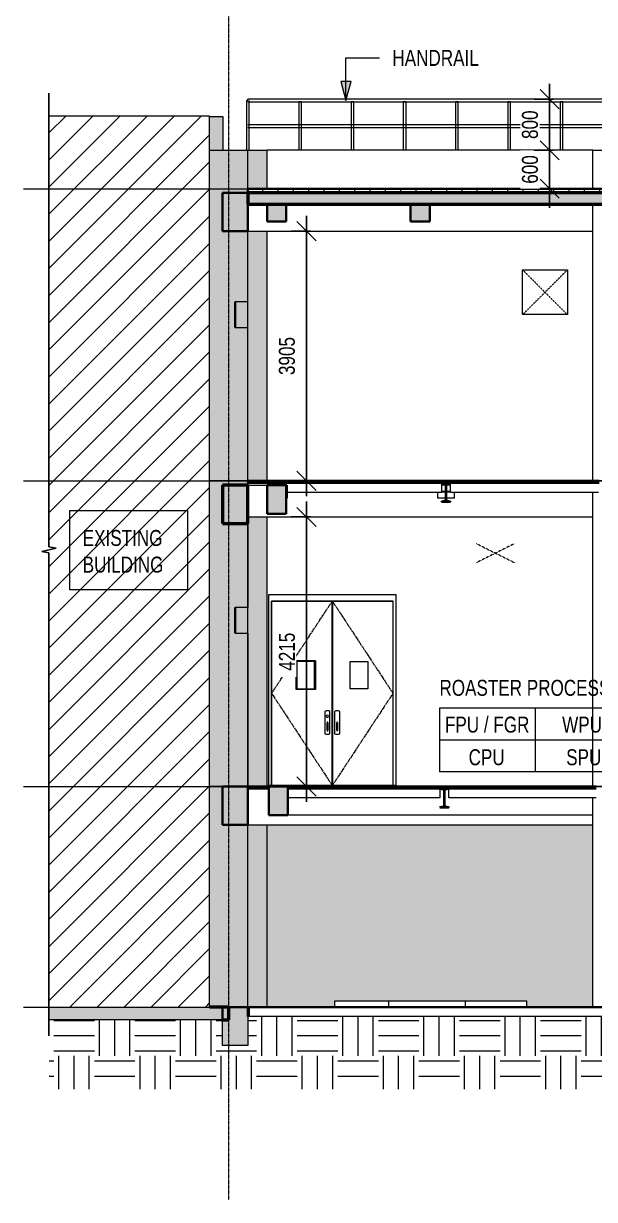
# Model space of a CAD drawing. Header units: millimetres. Extents: x -29259 to 87313, y -139821 to 46728.
# Drawn here: x -6606 to 2332, y -86911 to -68518 of the extents above; entities that cross this region are included whole.
import ezdxf

# ---------------------------------------------------------------- set-up
doc = ezdxf.new("R2010")
doc.units = ezdxf.units.MM
for name, pattern in [('Centre', [31.75, 6.35, -4.7625, 15.875, -4.7625]), ('Dash', [6.35, 3.175, -3.175]), ('Grid Line', [22.225, 12.7, -3.175, 3.175, -3.175]), ('Hidden', [7.14375, 4.7625, -2.38125]), ('IMPORT-CENTER', [0]), ('IMPORT-DASHDOT', [0])]:
    doc.linetypes.add(name, pattern=pattern)
for name, color, linetype, lineweight in [('0-new structure center liness', 1, 'IMPORT-DASHDOT', 9), ('A-ANNO-DIMS', 211, 'Continuous', 9), ('A-AREA-IDEN', 2, 'Continuous', 9), ('A-DETL-GENF', 92, 'Continuous', 9), ('A-DETL-MEDM', 33, 'Continuous', 25), ('A-DETL-THIN', 151, 'Continuous', 9), ('A-DOOR', 31, 'Continuous', 9), ('A-DOOR-FRAM', 31, 'Continuous', 18), ('A-FLOR', 192, 'Continuous', 9), ('A-FLOR-HRAL', 11, 'Continuous', 9), ('A-FLOR-LEVL', 51, 'Continuous', 9), ('A-FLOR-PATT', 8, 'Continuous', 18), ('A-GLAZ', 151, 'Continuous', 9), ('A-GLAZ-HDLN', 1, 'Dash', 18), ('A-WALL', 113, 'Continuous', 18), ('Centre Line', 55, 'IMPORT-CENTER', 9), ('FF - R6 - Mech - Copy_dwg', 8, 'Continuous', 9), ('FF-BREAK THROUGH_dwg', 8, 'Continuous', 9), ('G-ANNO-TEXT', 231, 'Continuous', 9), ('S-BEAM', 12, 'Continuous', 9), ('S-COLS', 52, 'Continuous', 18), ('S-FSTN', 2, 'Continuous', 9), ('S-GRID', 8, 'Continuous', 9), ('SF - R6 - Mech - Copy_dwg', 8, 'Continuous', 9), ('SF-BREAK THROUGH_dwg', 8, 'Continuous', 9)]:
    doc.layers.add(name, color=color, linetype=linetype, lineweight=lineweight)
doc.styles.add('Century Gothic_1', font='GOTHIC.TTF', dxfattribs={"width": 0.8, "height": 250})
doc.styles.add('Century Gothic_2', font='GOTHIC.TTF', dxfattribs={"width": 0.8, "height": 300})
doc.dimstyles.new('Diagonal_-_2_5mm_Century_Gothic', dxfattribs={"dimscale": 304.8, "dimtxt": 261.042067, "dimasz": 0.984252, "dimexe": 0.787402, "dimexo": 0.492126, "dimgap": 0.574147, "dimtad": 1, "dimdec": 0, "dimzin": 0, "dimdsep": 46, "dimtxsty": 'Century Gothic_1', "dimblk1": 'OBLIQUE', "dimblk2": 'OBLIQUE', "dimsah": 1, "dimcen": 0.09, "dimdle": 0.787402, "dimazin": 0, "dimtfac": 1, "dimtdec": 4, "dimtix": 1, "dimtmove": 0, "dimatfit": 3, "dimfxl": 1, "dimtvp": 1, "dimtfill": 1, "dimtolj": 1, "dimtzin": 0, "dimarcsym": 2})
pattern_1 = [(45, (8690.73, 6935), (-251.447, 251.447), []), (45, (8690.73, 7316), (-251.447, 251.447), [])]
pattern_2 = [(90, (8690.73, 6935), (-79.38, 5e-15), []), (180, (8690.73, 6935), (-4e-14, -317.5), [])]

# ---------------------------------------------------------------- blocks, each defined once
blk = doc.blocks.new('B - ISMB150-735796-SECTION AA')
at = {"layer": 'S-BEAM', "color": 250}
for p, q in [((900, 8198), (900, 8200)), ((900, 8194), (900, 8198)), ((900, 8191), (900, 8194)), ((900, 8182), (900, 8191)), ((900, 8165), (900, 8182)), ((3330, 8197), (3330, 8194)), ((3330, 8194), (3330, 8191)), ((3330, 8191), (3330, 8182)), ((3330, 8182), (3330, 8068)), ((3330, 8050), (910, 8050)), ((3330, 8068), (3330, 8059)), ((3330, 8059), (3330, 8056)), ((3330, 8056), (3330, 8052)), ((3330, 8052), (3330, 8050))]:
    blk.add_line(p, q, dxfattribs=at)
blk = doc.blocks.new('B - ISMB150-735797-SECTION AA')
at = {"layer": 'S-BEAM', "color": 250}
for p, q in [((3470, 8194), (3470, 8197)), ((3470, 8191), (3470, 8194)), ((3470, 8182), (3470, 8191)), ((3470, 8068), (3470, 8182)), ((3470, 8059), (3470, 8068)), ((3470, 8056), (3470, 8059)), ((3470, 8052), (3470, 8056)), ((3470, 8050), (3470, 8052)), ((5790, 8050), (3470, 8050))]:
    blk.add_line(p, q, dxfattribs=at)
blk = doc.blocks.new('B - ISMB150-1070876-SECTION AA')
at = {"layer": 'S-BEAM', "color": 250}
for p, q in [((3305, 3417), (3305, 3414)), ((3305, 3414), (3305, 3411)), ((3305, 3411), (3305, 3402)), ((3305, 3402), (3305, 3288)), ((3305, 3270), (925, 3270)), ((3305, 3288), (3305, 3279)), ((3305, 3279), (3305, 3276)), ((3305, 3276), (3305, 3272)), ((3305, 3272), (3305, 3270))]:
    blk.add_line(p, q, dxfattribs=at)
blk = doc.blocks.new('B - ISMB150-1070877-SECTION AA')
at = {"layer": 'S-BEAM', "color": 250}
for p, q in [((3445, 3414), (3445, 3417)), ((3445, 3411), (3445, 3414)), ((3445, 3402), (3445, 3411)), ((3445, 3288), (3445, 3402)), ((3445, 3279), (3445, 3288)), ((3445, 3276), (3445, 3279)), ((3445, 3272), (3445, 3276)), ((3445, 3270), (3445, 3272)), ((5750, 3270), (3445, 3270))]:
    blk.add_line(p, q, dxfattribs=at)
blk = doc.blocks.new('Family - 1063431-SECTION AA')
at = {"layer": 'S-FSTN'}
h = blk.add_hatch(dxfattribs=at)
h.set_pattern_fill('FP_1', color=256, style=0, pattern_type=2)
h.set_pattern_definition(pattern_1)
h.paths.add_polyline_path([(915, 3000), (925, 3000), (925, 3450), (915, 3450), (915, 3131)])
at = {"layer": 'S-FSTN', "color": 250}
for p, q in [((925, 3450), (915, 3450)), ((915, 3450), (915, 3000)), ((925, 3000), (925, 3450)), ((915, 3000), (925, 3000))]:
    blk.add_line(p, q, dxfattribs=at)
blk = doc.blocks.new('Family - 1063511-SECTION AA')
at = {"layer": 'S-FSTN', "color": 250}
blk.add_line((5700, 3000), (925, 3000), dxfattribs=at)
blk = doc.blocks.new('Family - 1064698-SECTION AA')
at = {"layer": 'S-FSTN'}
h = blk.add_hatch(dxfattribs=at)
h.set_pattern_fill('FP_1', color=256, style=0, pattern_type=2)
h.set_pattern_definition(pattern_1)
h.paths.add_polyline_path([(635, 3000), (635, 3450), (625, 3450), (625, 3000)])
at = {"layer": 'S-FSTN', "color": 250}
for p, q in [((635, 3450), (625, 3450)), ((625, 3450), (625, 3000)), ((635, 3000), (635, 3450)), ((625, 3000), (635, 3000))]:
    blk.add_line(p, q, dxfattribs=at)
blk = doc.blocks.new('M_Flat Bars - IP03-1316490-SECTION AA')
at = {"layer": 'S-BEAM', "color": 250}
blk.add_line((899, 8200), (899, 8165), dxfattribs=at)
blk = doc.blocks.new('M_Flat Bars - IP05-1249901-SECTION AA')
at = {"layer": 'S-BEAM'}
h = blk.add_hatch(dxfattribs=at)
h.set_pattern_fill('FP_1', color=256, style=0, pattern_type=2)
h.set_pattern_definition(pattern_1)
h.paths.add_polyline_path([(910, 7962), (910, 8165), (900, 8165), (900, 7962)])
at = {"layer": 'S-BEAM', "color": 90, "lineweight": 35}
for p, q in [((910, 8165), (900, 8165)), ((900, 8165), (900, 7962)), ((910, 7962), (910, 8165)), ((900, 7962), (910, 7962))]:
    blk.add_line(p, q, dxfattribs=at)
blk = doc.blocks.new('M_Flat Bars - IP07-1316617-SECTION AA')
at = {"layer": 'S-BEAM', "color": 250}
for p, q in [((3396, 8165), (3330, 8165)), ((3470, 8165), (3404, 8165)), ((3273, 7962), (3273, 8050)), ((3396, 7962), (3273, 7962)), ((3527, 7962), (3404, 7962)), ((3527, 8050), (3527, 7962))]:
    blk.add_line(p, q, dxfattribs=at)
at = {"layer": 'S-BEAM', "color": 250, "linetype": 'Hidden'}
for p, q in [((3330, 8067), (3396, 8067)), ((3330, 8060), (3396, 8060)), ((3404, 8067), (3470, 8067)), ((3404, 8060), (3470, 8060))]:
    blk.add_line(p, q, dxfattribs=at)
blk = doc.blocks.new('Family - 1254644-SECTION AA')
at = {"layer": 'S-FSTN', "color": 250}
for q in [(899, 8175), (600, 8165)]:
    blk.add_line((600, 8175), q, dxfattribs=at)
blk = doc.blocks.new('M_Flat Bars - IP08-1318361-SECTION AA')
at = {"layer": 'S-BEAM', "color": 250}
blk.add_line((4700, 8230), (4695, 8230), dxfattribs=at)
blk = doc.blocks.new('Roaster Building_ST_RVT2022_detached_rvt-1-SECTION AA')
at = {"layer": 'A-FLOR-PATT', "lineweight": 9}
h = blk.add_hatch(color=254, dxfattribs=at)
h.paths.add_polyline_path([(300, 12560), (10098, 12560), (10098, 12735), (300, 12735), (300, 12698)])
h.paths.add_polyline_path([(14300, 12560), (14300, 12735), (13103, 12735), (13103, 12560), (14258, 12560)])
h.paths.add_polyline_path([(12295, 12560), (12295, 12735), (10719, 12735), (10719, 12560), (12292, 12560)])
h = blk.add_hatch(dxfattribs=at)
h.set_pattern_fill('FP_3', color=254, style=0, pattern_type=2)
h.set_pattern_definition(pattern_2)
h.paths.add_polyline_path([(5777, 8200), (5800, 8200), (5800, 8230), (300, 8230), (300, 8200), (5684, 8200)])
h = blk.add_hatch(dxfattribs=at)
h.set_pattern_fill('FP_3', color=254, style=0, pattern_type=2)
h.set_pattern_definition(pattern_2)
h.paths.add_polyline_path([(625, 3420), (625, 3450), (300, 3450), (300, 3420)])
h.paths.add_polyline_path([(5750, 3420), (5750, 3450), (925, 3450), (925, 3420), (5684, 3420)])
blk.add_hatch(color=254, dxfattribs=at).paths.add_polyline_path([(-1, -200), (0, -200), (-1, 0), (-2816, 0), (-2816, -200), (-100, -200)])
at = {"layer": 'S-BEAM', "lineweight": 5}
for color, points in [(256, [(-1, 12135), (300, 12135), (300, 12735), (-100, 12735), (-100, 12135)]), (256, [(600, 12285), (900, 12285), (900, 12560), (600, 12560)]), (256, [(3145, 12285), (3145, 12560), (2845, 12560), (2845, 12285), (2982, 12285)]), (9, [(-100, 7565), (300, 7565), (300, 8165), (-100, 8165)]), (256, [(900, 7715), (900, 8165), (600, 8165), (600, 7715), (745, 7715)]), (256, [(300, 2850), (300, 3450), (-100, 3450), (-100, 2850), (-1, 2850)]), (256, [(925, 3000), (925, 3450), (625, 3450), (625, 3000), (745, 3000)]), (256, [(300, -600), (300, 0), (-100, 0), (-100, -600), (-1, -600)])]:
    blk.add_hatch(color=color, dxfattribs=at).paths.add_polyline_path(points)
at = {"layer": 'S-BEAM'}
h = blk.add_hatch(dxfattribs=at)
h.set_pattern_fill('FP_1', color=256, style=0, pattern_type=2)
h.set_pattern_definition(pattern_1)
h.paths.add_polyline_path([(3470, 7900), (3470, 7902), (3468, 7907), (3464, 7909), (3416, 7916), (3407, 7921), (3404, 7930), (3404, 8170), (3407, 8179), (3416, 8184), (3464, 8191), (3468, 8193), (3470, 8200), (3330, 8200), (3330, 8198), (3332, 8193), (3337, 8191), (3384, 8184), (3393, 8179), (3396, 8170), (3396, 7930), (3393, 7921), (3384, 7916), (3336, 7909), (3332, 7907), (3330, 7900), (3447, 7900)])
h = blk.add_hatch(dxfattribs=at)
h.set_pattern_fill('FP_1', color=256, style=0, pattern_type=2)
h.set_pattern_definition(pattern_1)
h.paths.add_polyline_path([(3305, 3120), (3445, 3120), (3445, 3122), (3443, 3127), (3439, 3129), (3391, 3136), (3382, 3141), (3379, 3150), (3379, 3390), (3382, 3399), (3391, 3404), (3439, 3411), (3443, 3413), (3445, 3420), (3305, 3420), (3305, 3418), (3307, 3413), (3311, 3411), (3359, 3404), (3368, 3399), (3371, 3390), (3371, 3150), (3368, 3141), (3359, 3136), (3311, 3129), (3307, 3127), (3305, 3122)])
at = {"layer": 'S-COLS', "lineweight": 5}
blk.add_hatch(color=50, dxfattribs=at).paths.add_polyline_path([(-300, 0), (300, 0), (300, 2850), (-100, 2850), (-100, 3450), (300, 3450), (300, 5850), (100, 5850), (101, 6250), (300, 6250), (300, 7565), (-100, 7565), (-100, 8165), (300, 8165), (300, 10630), (100, 10630), (101, 11030), (300, 11030), (300, 12135), (-100, 12135), (-100, 12735), (300, 12735), (300, 13400), (-300, 13400), (-300, 4603)])
h = blk.add_hatch(color=50, dxfattribs=at)
h.paths.add_polyline_path([(312, -150), (312, 0), (600, 0), (600, 2850), (300, 2850), (300, -150)])
h.paths.add_polyline_path([(600, 3450), (600, 7665), (300, 7665), (301, 3450)])
h.paths.add_polyline_path([(300, 8165), (301, 8165), (301, 8200), (300, 8200)])
h.paths.add_polyline_path([(300, 8230), (600, 8230), (600, 12135), (300, 12135), (300, 8945)])
h.paths.add_polyline_path([(300, 12800), (600, 12800), (600, 13400), (300, 13400), (300, 12901)])
at = {"layer": 'A-FLOR', "color": 90, "lineweight": 35}
for p, q in [((10098, 12735), (300, 12735)), ((300, 12560), (600, 12560)), ((900, 12560), (2845, 12560)), ((3145, 12560), (5800, 12560)), ((5800, 8230), (300, 8230)), ((300, 8230), (300, 8200)), ((300, 8200), (5800, 8200)), ((625, 3450), (300, 3450)), ((300, 3450), (300, 3420)), ((300, 3420), (625, 3420)), ((625, 3420), (625, 3450)), ((5750, 3450), (925, 3450)), ((925, 3450), (925, 3420)), ((925, 3420), (5750, 3420)), ((14100, 0), (312, 0)), ((312, 0), (312, -150))]:
    blk.add_line(p, q, dxfattribs=at)
at = {"layer": 'A-FLOR', "color": 250}
for p, q in [((300, 12735), (300, 12560)), ((600, 12560), (900, 12560)), ((2845, 12560), (3145, 12560)), ((1659, 0), (1659, 100)), ((1659, 100), (2499, 100)), ((2499, 100), (2499, 0)), ((2499, 100), (3699, 100)), ((3699, 100), (3699, 0)), ((3699, 100), (4663, 100)), ((4663, 100), (4663, 0))]:
    blk.add_line(p, q, dxfattribs=at)
at = {"layer": 'A-FLOR', "color": 255, "lineweight": 50}
for p, q in [((0, 0), (-300, 0)), ((0, -200), (0, 0)), ((-2816, -200), (-2813, -200)), ((-100, -200), (0, -200))]:
    blk.add_line(p, q, dxfattribs=at)
at = {"layer": 'S-BEAM', "color": 90, "lineweight": 35}
for p, q in [((300, 12735), (-100, 12735)), ((-100, 12735), (-100, 12135)), ((300, 12135), (300, 12560)), ((600, 12560), (600, 12285)), ((900, 12285), (900, 12560)), ((2845, 12560), (2845, 12285)), ((3145, 12285), (3145, 12560)), ((600, 12285), (900, 12285)), ((2845, 12285), (3145, 12285)), ((-100, 12135), (300, 12135)), ((100, 11030), (100, 10630)), ((900, 8165), (600, 8165)), ((600, 8165), (600, 7715)), ((900, 7715), (900, 8165)), ((3330, 8200), (3330, 8198)), ((3470, 8200), (3330, 8200)), ((3336, 8191), (3384, 8184)), ((3396, 8170), (3396, 7930)), ((3404, 7930), (3404, 8170)), ((3416, 8184), (3464, 8191)), ((3470, 8198), (3470, 8200)), ((3384, 7916), (3336, 7909)), ((3464, 7909), (3416, 7916)), ((3330, 7902), (3330, 7900)), ((3330, 7900), (3470, 7900)), ((3470, 7900), (3470, 7902)), ((600, 7715), (900, 7715)), ((100, 6250), (100, 5850)), ((300, 3450), (-100, 3450)), ((-100, 3450), (-100, 2850)), ((300, 2850), (300, 3450)), ((925, 3450), (625, 3450)), ((625, 3450), (625, 3000)), ((925, 3000), (925, 3450)), ((3445, 3420), (3305, 3420)), ((3305, 3420), (3305, 3418)), ((3311, 3411), (3359, 3404)), ((3371, 3390), (3371, 3150)), ((3379, 3150), (3379, 3390)), ((3391, 3404), (3439, 3411)), ((3445, 3418), (3445, 3420)), ((3359, 3136), (3311, 3129)), ((3439, 3129), (3391, 3136)), ((625, 3000), (925, 3000)), ((3305, 3122), (3305, 3120)), ((3305, 3120), (3445, 3120)), ((3445, 3120), (3445, 3122)), ((-100, 2850), (300, 2850)), ((300, 0), (-100, 0)), ((-100, 0), (-100, -200)), ((300, -150), (300, 0))]:
    blk.add_line(p, q, dxfattribs=at)
at = {"layer": 'S-BEAM', "color": 250}
for p, q in [((300, 12560), (300, 12735)), ((900, 12560), (600, 12560)), ((3145, 12560), (2845, 12560)), ((300, 12135), (5700, 12135)), ((300, 8165), (600, 8165)), ((300, 7665), (5700, 7665)), ((300, 2850), (5700, 2850))]:
    blk.add_line(p, q, dxfattribs=at)
at = {"layer": 'S-BEAM', "color": 255, "lineweight": 50}
for p, q in [((300, 8165), (-100, 8165)), ((-100, 8165), (-100, 7565)), ((300, 7565), (300, 8165)), ((-100, 7565), (300, 7565))]:
    blk.add_line(p, q, dxfattribs=at)
at = {"layer": 'S-BEAM', "color": 90, "lineweight": 35}
for centre, radius, start, end in [((3337, 8198), 7, 180, 262), ((3382, 8170), 14, 0, 82), ((3418, 8170), 14, 98, 180), ((3463, 8198), 7, 278, 0), ((3337, 7902), 7, 98, 180), ((3382, 7930), 14, 278, 0), ((3418, 7930), 14, 180, 262), ((3463, 7902), 7, 0, 82), ((3312, 3418), 7, 180, 262), ((3357, 3390), 14, 0, 82), ((3393, 3390), 14, 98, 180), ((3438, 3418), 7, 278, 0), ((3312, 3122), 7, 98, 180), ((3357, 3150), 14, 278, 0), ((3393, 3150), 14, 180, 262), ((3438, 3122), 7, 0, 82)]:
    blk.add_arc(centre, radius, start, end, dxfattribs=at)
at = {"layer": 'S-BEAM', "color": 250}
for centre, start, end in [((3337, 8198), 182.6886, 262), ((3463, 8198), 278, 357.3114)]:
    blk.add_arc(centre, 7, start, end, dxfattribs=at)
at = {"layer": 'S-COLS', "color": 7}
for p, q in [((-300, 13400), (300, 13400)), ((300, 12800), (300, 13400)), ((300, 13400), (600, 13400)), ((600, 12800), (600, 13400)), ((300, 11030), (300, 12135)), ((600, 8230), (600, 12135)), ((300, 8230), (300, 10630)), ((300, 8165), (300, 8200)), ((300, 6250), (300, 7565)), ((600, 3450), (600, 7665)), ((300, 3450), (300, 5850)), ((300, 0), (300, 2850)), ((600, 0), (600, 2850))]:
    blk.add_line(p, q, dxfattribs=at)
at = {"layer": 'S-COLS', "color": 250, "lineweight": 9}
for p, q in [((5700, 13400), (6300, 13400)), ((5700, 12800), (5700, 13400)), ((5700, 8230), (5700, 12560)), ((5700, 3450), (5700, 8050)), ((5700, 0), (5700, 3270))]:
    blk.add_line(p, q, dxfattribs=at)
at = {"layer": 'S-BEAM', "color": 250, "lineweight": 9}
for name in ['M_Flat Bars - IP03-1316490-SECTION AA', 'B - ISMB150-735796-SECTION AA', 'M_Flat Bars - IP05-1249901-SECTION AA', 'M_Flat Bars - IP07-1316617-SECTION AA', 'B - ISMB150-735797-SECTION AA', 'M_Flat Bars - IP08-1318361-SECTION AA', 'B - ISMB150-1070876-SECTION AA', 'B - ISMB150-1070877-SECTION AA']:
    blk.add_blockref(name, (0, 0), dxfattribs=at)
at = {"layer": 'S-FSTN', "color": 250, "lineweight": 9}
for name in ['Family - 1254644-SECTION AA', 'Family - 1064698-SECTION AA', 'Family - 1063431-SECTION AA', 'Family - 1063511-SECTION AA']:
    blk.add_blockref(name, (0, 0), dxfattribs=at)
blk = doc.blocks.new('Roaster Building_ST_RVT2022 _SST__rvt-1-SECTION AA')
at = {"layer": 'A-FLOR-PATT', "lineweight": 9}
h = blk.add_hatch(color=254, dxfattribs=at)
h.paths.add_polyline_path([(300, 12560), (10098, 12560), (10098, 12735), (300, 12735), (300, 12698)])
h.paths.add_polyline_path([(14300, 12560), (14300, 12735), (13103, 12735), (13103, 12560), (14258, 12560)])
h.paths.add_polyline_path([(12295, 12560), (12295, 12735), (10719, 12735), (10719, 12560), (11928, 12560)])
at = {"layer": 'A-FLOR', "color": 255, "lineweight": 50}
for p, q in [((10098, 12735), (300, 12735)), ((300, 12735), (300, 12560)), ((300, 12560), (10098, 12560))]:
    blk.add_line(p, q, dxfattribs=at)
at = {"layer": 'A-FLOR', "color": 90, "lineweight": 35}
for p, q in [((14100, 0), (312, 0)), ((312, 0), (312, -150))]:
    blk.add_line(p, q, dxfattribs=at)
blk = doc.blocks.new('FF-BREAK THROUGH_dwg-775165-SECTION AA')
at = {"color": 30, "lineweight": 9}
for p, q in [((-300, 3450), (300, 3450)), ((300, 3450), (-300, 3450)), ((-300, 3450), (0, 3450)), ((0, 3450), (-300, 3450)), ((-300, 3450), (-100, 3450)), ((200, 3450), (-200, 3450)), ((-40, 3450), (-200, 3450)), ((0, 3450), (13700, 3450)), ((300, 3450), (60, 3450)), ((5700, 3450), (300, 3450)), ((900, 3450), (600, 3450)), ((900, 3450), (3305, 3450)), ((3305, 3450), (900, 3450)), ((3305, 3450), (3445, 3450)), ((5750, 3450), (3445, 3450)), ((3445, 3450), (5750, 3450)), ((5700, 3450), (6300, 3450))]:
    blk.add_line(p, q, dxfattribs=at)
at = {"color": 30, "lineweight": 9, "flags": 128}
blk.add_lwpolyline([(6300, 3450), (5700, 3450), (300, 3450)], dxfattribs=at)
blk = doc.blocks.new('FF - R6 - Mech - Copy_dwg-775343-SECTION AA')
at = {"layer": 'Centre Line', "linetype": 'Continuous'}
blk.add_line((-300, 3450), (300, 3450), dxfattribs=at)
blk = doc.blocks.new('SF - R6 - Mech - Copy_dwg-777158-SECTION AA')
at = {"layer": '0-new structure center liness', "color": 55, "linetype": 'Continuous'}
blk.add_line((-300, 8230), (300, 8230), dxfattribs=at)
blk = doc.blocks.new('SF-BREAK THROUGH_dwg-777386-SECTION AA')
at = {"color": 30, "lineweight": 9}
for p, q in [((-300, 8230), (1, 8230)), ((1, 8230), (-300, 8230)), ((-299, 8230), (301, 8230)), ((301, 8230), (-299, 8230)), ((300, 8230), (-299, 8230)), ((201, 8230), (-199, 8230)), ((-39, 8230), (-199, 8230)), ((1, 8230), (601, 8230)), ((301, 8230), (61, 8230)), ((301, 8230), (5700, 8230)), ((6300, 8230), (901, 8230)), ((3330, 8230), (3470, 8230)), ((5700, 8230), (6300, 8230))]:
    blk.add_line(p, q, dxfattribs=at)
at = {"color": 30, "lineweight": 9, "flags": 128}
blk.add_lwpolyline([(6300, 8230), (5700, 8230), (301, 8230)], dxfattribs=at)
blk = doc.blocks.new('Railing - 42_4-V23-SECTION AA')
at = {"layer": 'A-FLOR-HRAL'}
for p, q in [((13361, 14158), (13361, 13400)), ((13382, 14158), (13361, 14158)), ((13404, 14158), (13382, 14158)), ((13404, 13400), (13404, 14158))]:
    blk.add_line(p, q, dxfattribs=at)
blk = doc.blocks.new('Railing - Dia 42_4mm-V26-SECTION AA')
at = {"layer": 'A-FLOR-HRAL'}
for p, q in [((278.8, 14178.8), (278.8, 13400)), ((278.8, 14178.8), (300, 14178.8)), ((321.2, 13400), (321.2, 14178.8))]:
    blk.add_line(p, q, dxfattribs=at)
blk = doc.blocks.new('Railing - Railing-906723-SECTION AA')
at = {"layer": 'A-FLOR-HRAL'}
for p, q in [((14179, 13800), (300, 13800)), ((300, 13758), (14179, 13758))]:
    blk.add_line(p, q, dxfattribs=at)
for name, p in [('Railing - Dia 42_4mm-V26-SECTION AA', (0, 0)), ('Railing - 42_4-V23-SECTION AA', (-12265, 0)), ('Railing - 42_4-V23-SECTION AA', (-11447, 0)), ('Railing - 42_4-V23-SECTION AA', (-10629, 0)), ('Railing - 42_4-V23-SECTION AA', (-9812, 0)), ('Railing - 42_4-V23-SECTION AA', (-8994, 0)), ('Railing - 42_4-V23-SECTION AA', (-8176, 0))]:
    blk.add_blockref(name, p)
blk = doc.blocks.new('Top Rail Type - Top Rail_Internal_-907092-SECTION AA')
at = {"layer": 'A-FLOR-HRAL'}
for p, q in [((14200, 14200), (300, 14200)), ((300, 14179), (300, 14200)), ((300, 14158), (14179, 14158))]:
    blk.add_line(p, q, dxfattribs=at)
blk = doc.blocks.new('LTTS_NT_AR_Door-Exterior-Double - 2000 x 3000mm_FSD 03-983790-SECTION AA')
at = {"layer": 'A-DOOR', "linetype": 'Centre'}
for p, q in [((671, 4907), (1621, 6350)), ((1621, 6350), (2571, 4907)), ((671, 4907), (1621, 3465)), ((2571, 4907), (1621, 3465))]:
    blk.add_line(p, q, dxfattribs=at)
at = {"layer": 'A-DOOR'}
for p, q in [((1619, 6350), (671, 6350)), ((671, 6350), (671, 3465)), ((1619, 3465), (1619, 6350)), ((1622, 6350), (1622, 3465)), ((2571, 6350), (1622, 6350)), ((2571, 3465), (2571, 6350)), ((1055, 4965), (1055, 5415)), ((1355, 5415), (1055, 5415)), ((1344, 5405), (1064, 5405)), ((1064, 5405), (1064, 4975)), ((1344, 5405), (1345, 5405)), ((1344, 4975), (1344, 5405)), ((1345, 4975), (1345, 5405)), ((1355, 5415), (1355, 4965)), ((1898, 4975), (1898, 5405)), ((1898, 5405), (2178, 5405)), ((2178, 5405), (2178, 4975)), ((1064, 4975), (1344, 4975)), ((1344, 4975), (1345, 4975)), ((2178, 4975), (1898, 4975)), ((1355, 4965), (1055, 4965)), ((1504, 4625), (1504, 4275)), ((1584, 4275), (1584, 4625)), ((1657, 4625), (1657, 4275)), ((1737, 4275), (1737, 4625)), ((1534, 4437), (1534, 4338)), ((1551, 4455), (1538, 4455)), ((1554, 4338), (1554, 4437)), ((1687, 4437), (1687, 4338)), ((1703, 4455), (1690, 4455)), ((1707, 4338), (1707, 4437)), ((1538, 4321), (1551, 4321)), ((1690, 4321), (1703, 4321)), ((621, 3450), (621, 3465)), ((2621, 3465), (621, 3465)), ((671, 3465), (1619, 3465)), ((1622, 3465), (2571, 3465)), ((2621, 3465), (2621, 3450))]:
    blk.add_line(p, q, dxfattribs=at)
at = {"layer": 'A-DOOR', "flags": 128}
for points in [[(1534, 4451), (1534, 4451), (1534, 4451), (1534, 4451), (1534, 4451), (1534, 4451), (1534, 4451), (1534, 4451), (1534, 4450), (1534, 4450), (1534, 4450), (1534, 4450), (1534, 4450), (1534, 4449), (1534, 4449), (1534, 4449), (1534, 4448), (1534, 4448), (1534, 4448), (1534, 4447), (1534, 4447), (1534, 4447), (1534, 4446), (1534, 4446), (1534, 4445), (1534, 4445), (1534, 4444), (1534, 4444), (1534, 4443), (1534, 4443), (1534, 4442), (1534, 4442), (1534, 4441), (1534, 4441), (1534, 4440), (1534, 4440), (1534, 4439), (1534, 4439), (1534, 4438), (1534, 4437), (1534, 4437)], [(1554, 4437), (1554, 4438), (1554, 4438), (1554, 4439), (1554, 4440), (1554, 4440), (1554, 4441), (1554, 4441), (1554, 4442), (1554, 4442), (1554, 4443), (1554, 4443), (1554, 4444), (1554, 4444), (1554, 4445), (1554, 4445), (1554, 4446), (1554, 4446), (1554, 4446), (1554, 4447), (1554, 4447), (1554, 4448), (1554, 4448), (1554, 4448), (1554, 4449), (1554, 4449), (1554, 4449), (1554, 4450), (1554, 4450), (1554, 4450), (1554, 4450), (1554, 4450), (1554, 4451), (1554, 4451), (1554, 4451), (1554, 4451), (1554, 4451), (1554, 4451), (1554, 4451), (1554, 4451)], [(1687, 4451), (1687, 4451), (1687, 4451), (1687, 4451), (1687, 4451), (1687, 4451), (1687, 4451), (1687, 4451), (1687, 4450), (1687, 4450), (1687, 4450), (1687, 4450), (1687, 4450), (1687, 4449), (1687, 4449), (1687, 4449), (1687, 4448), (1687, 4448), (1687, 4448), (1687, 4447), (1687, 4447), (1687, 4447), (1687, 4446), (1687, 4446), (1687, 4445), (1687, 4445), (1687, 4444), (1687, 4444), (1687, 4443), (1687, 4443), (1687, 4442), (1687, 4442), (1687, 4441), (1687, 4441), (1687, 4440), (1687, 4440), (1687, 4439), (1687, 4439), (1687, 4438), (1687, 4437), (1687, 4437)], [(1707, 4437), (1707, 4438), (1707, 4438), (1707, 4439), (1707, 4440), (1707, 4440), (1707, 4441), (1707, 4441), (1707, 4442), (1707, 4442), (1707, 4443), (1707, 4443), (1707, 4444), (1707, 4444), (1707, 4445), (1707, 4445), (1707, 4446), (1707, 4446), (1707, 4446), (1707, 4447), (1707, 4447), (1707, 4448), (1707, 4448), (1707, 4448), (1707, 4449), (1707, 4449), (1707, 4449), (1707, 4450), (1707, 4450), (1707, 4450), (1707, 4450), (1707, 4450), (1707, 4451), (1707, 4451), (1707, 4451), (1707, 4451), (1707, 4451), (1707, 4451), (1707, 4451), (1707, 4451)], [(1534, 4338), (1534, 4338), (1534, 4337), (1534, 4337), (1534, 4336), (1534, 4336), (1534, 4335), (1534, 4335), (1534, 4334), (1534, 4334), (1534, 4333), (1534, 4333), (1534, 4332), (1534, 4332), (1534, 4331), (1534, 4331), (1534, 4330), (1534, 4330), (1534, 4329), (1534, 4329), (1534, 4329), (1534, 4328), (1534, 4328), (1534, 4327), (1534, 4327), (1534, 4327), (1534, 4327), (1534, 4326), (1534, 4326), (1534, 4326), (1534, 4326), (1534, 4325), (1534, 4325), (1534, 4325), (1534, 4325), (1534, 4325), (1534, 4325), (1534, 4325), (1534, 4325), (1534, 4325)], [(1554, 4325), (1554, 4325), (1554, 4325), (1554, 4325), (1554, 4325), (1554, 4325), (1554, 4325), (1554, 4325), (1554, 4325), (1554, 4325), (1554, 4326), (1554, 4326), (1554, 4326), (1554, 4326), (1554, 4327), (1554, 4327), (1554, 4327), (1554, 4328), (1554, 4328), (1554, 4328), (1554, 4329), (1554, 4329), (1554, 4330), (1554, 4330), (1554, 4331), (1554, 4331), (1554, 4331), (1554, 4332), (1554, 4332), (1554, 4333), (1554, 4333), (1554, 4334), (1554, 4335), (1554, 4335), (1554, 4336), (1554, 4336), (1554, 4337), (1554, 4337), (1554, 4338), (1554, 4338), (1554, 4338)], [(1687, 4338), (1687, 4338), (1687, 4337), (1687, 4337), (1687, 4336), (1687, 4336), (1687, 4335), (1687, 4335), (1687, 4334), (1687, 4334), (1687, 4333), (1687, 4333), (1687, 4332), (1687, 4332), (1687, 4331), (1687, 4331), (1687, 4330), (1687, 4330), (1687, 4329), (1687, 4329), (1687, 4329), (1687, 4328), (1687, 4328), (1687, 4327), (1687, 4327), (1687, 4327), (1687, 4327), (1687, 4326), (1687, 4326), (1687, 4326), (1687, 4326), (1687, 4325), (1687, 4325), (1687, 4325), (1687, 4325), (1687, 4325), (1687, 4325), (1687, 4325), (1687, 4325), (1687, 4325)], [(1707, 4325), (1707, 4325), (1707, 4325), (1707, 4325), (1707, 4325), (1707, 4325), (1707, 4325), (1707, 4325), (1707, 4325), (1707, 4325), (1707, 4326), (1707, 4326), (1707, 4326), (1707, 4326), (1707, 4327), (1707, 4327), (1707, 4327), (1707, 4328), (1707, 4328), (1707, 4328), (1707, 4329), (1707, 4329), (1707, 4330), (1707, 4330), (1707, 4331), (1707, 4331), (1707, 4331), (1707, 4332), (1707, 4332), (1707, 4333), (1707, 4333), (1707, 4334), (1707, 4335), (1707, 4335), (1707, 4336), (1707, 4336), (1707, 4337), (1707, 4337), (1707, 4338), (1707, 4338), (1707, 4338)]]:
    blk.add_lwpolyline(points, dxfattribs=at)
at = {"layer": 'A-DOOR'}
for centre, radius, start, end in [((1544, 4544), 90.1, 63.6528, 116.3472), ((1697, 4544), 90.1, 63.6528, 116.3472), ((1544, 4549), 19, 0, 180), ((1544, 4549), 19, 180, 0), ((1544, 4356), 90.1, 243.6528, 296.3472), ((1697, 4356), 90.1, 243.6528, 296.3472)]:
    blk.add_arc(centre, radius, start, end, dxfattribs=at)
at = {"layer": 'A-DOOR-FRAM'}
for p, q in [((621, 6450), (621, 3465)), ((2621, 6450), (621, 6450)), ((2621, 3465), (2621, 6450)), ((671, 3465), (671, 6350)), ((671, 6350), (2571, 6350)), ((1619, 6334), (1622, 6334)), ((2571, 3465), (2571, 6350))]:
    blk.add_line(p, q, dxfattribs=at)
blk = doc.blocks.new('MECH CUTOUT - M 12-992678-SECTION AA')
at = {"layer": 'A-GLAZ-HDLN'}
for p, q in [((3875, 7250), (4475, 6950)), ((4475, 7250), (3875, 6950))]:
    blk.add_line(p, q, dxfattribs=at)
blk = doc.blocks.new('MECH CUTOUT - M 17-1003501-SECTION AA')
at = {"layer": 'A-GLAZ-HDLN'}
for p, q in [((5300, 11530), (4600, 10830)), ((4600, 11530), (5300, 10830))]:
    blk.add_line(p, q, dxfattribs=at)
blk = doc.blocks.new('M_Break Line - M_Break Line-690791-SECTION AA')
at = {"layer": 'A-DETL-MEDM'}
for p, q in [((-2816, 7200), (-2816, 14294)), ((-2928, 7127), (-2703, 7176)), ((-2703, 7176), (-2816, 7200)), ((-2816, 7102), (-2928, 7127)), ((-2816, -448), (-2816, 7102))]:
    blk.add_line(p, q, dxfattribs=at)
blk = doc.blocks.new('LTTS_Finish_Room Tag - Finish Room Tag-672008-SECTION AA')
at = {"layer": 'A-AREA-IDEN'}
for p, q in [((3298, 4677), (3298, 3677)), ((6298, 4677), (3298, 4677)), ((4798, 4677), (4798, 3677)), ((6298, 4677), (6298, 3677)), ((6298, 4177), (3298, 4177)), ((6298, 3677), (3298, 3677))]:
    blk.add_line(p, q, dxfattribs=at)
blk = doc.blocks.new('_Oblique')
at = {"color": 0, "linetype": 'ByBlock', "lineweight": -2}
blk.add_line((-0.5, -0.5), (0.5, 0.5), dxfattribs=at)
blk = doc.blocks.new('*D826')
at = {"layer": 'A-ANNO-DIMS', "color": 0, "lineweight": -2, "transparency": 16777216}
for p, q in [((1629, -70501), (1629, -70201)), ((1691, -70501), (1389, -70501)), ((1629, -70501), (1629, -71101)), ((1691, -71101), (1389, -71101)), ((1629, -71101), (1629, -71401))]:
    blk.add_line(p, q, dxfattribs=at)
at = {"layer": 'Defpoints', "color": 0, "transparency": 16777216}
for p in [(1841, -70501), (1629, -71101), (1841, -71101)]:
    blk.add_point(p, dxfattribs=at)
at = {"layer": 'A-ANNO-DIMS', "color": 0, "lineweight": -2, "transparency": 16777216, "xscale": 299.9999999999999, "yscale": 299.9999999999999, "zscale": 299.9999999999999}
for p, rotation in [((1629, -70501), 270), ((1629, -71101), 90)]:
    blk.add_blockref('_Oblique', p, dxfattribs=dict(at, rotation=rotation))
at = {"layer": 'A-ANNO-DIMS', "color": 0, "transparency": 16777216, "insert": (1323, -70801), "char_height": 250, "width": 551.92, "attachment_point": 5, "rotation": 90, "style": 'Century Gothic_1', "bg_fill": 3, "box_fill_scale": 1.1, "bg_fill_color": 256, "bg_fill_true_color": 13158600, "bg_fill_transparency": 0}
blk.add_mtext('\\A1;600', dxfattribs=at)
blk = doc.blocks.new('*D827')
at = {"layer": 'A-ANNO-DIMS', "color": 0, "lineweight": -2, "transparency": 16777216}
for p, q in [((1629, -69461), (1629, -70741)), ((1691, -69701), (1389, -69701)), ((1691, -70501), (1389, -70501))]:
    blk.add_line(p, q, dxfattribs=at)
at = {"layer": 'Defpoints', "color": 0, "transparency": 16777216}
for p in [(1841, -69701), (1629, -70501), (1841, -70501)]:
    blk.add_point(p, dxfattribs=at)
at = {"layer": 'A-ANNO-DIMS', "color": 0, "lineweight": -2, "transparency": 16777216, "xscale": 299.9999999999999, "yscale": 299.9999999999999, "zscale": 299.9999999999999}
for p, rotation in [((1629, -69701), 90), ((1629, -70501), 270)]:
    blk.add_blockref('_Oblique', p, dxfattribs=dict(at, rotation=rotation))
at = {"layer": 'A-ANNO-DIMS', "color": 0, "transparency": 16777216, "insert": (1323, -70101), "char_height": 250, "width": 551.92, "attachment_point": 5, "rotation": 90, "style": 'Century Gothic_1', "bg_fill": 3, "box_fill_scale": 1.1, "bg_fill_color": 256, "bg_fill_true_color": 13158600, "bg_fill_transparency": 0}
blk.add_mtext('\\A1;800', dxfattribs=at)
blk = doc.blocks.new('*D830')
at = {"layer": 'A-ANNO-DIMS', "color": 0, "lineweight": -2, "transparency": 16777216}
for p, q in [((-2176, -75996), (-2176, -80691)), ((-2114, -76236), (-2416, -76236)), ((-2114, -80451), (-2416, -80451))]:
    blk.add_line(p, q, dxfattribs=at)
at = {"layer": 'Defpoints', "color": 0, "transparency": 16777216}
for p in [(-1964, -76236), (-2176, -80451), (-1964, -80451)]:
    blk.add_point(p, dxfattribs=at)
at = {"layer": 'A-ANNO-DIMS', "color": 0, "lineweight": -2, "transparency": 16777216, "xscale": 299.9999999999999, "yscale": 299.9999999999999, "zscale": 299.9999999999999}
for p, rotation in [((-2176, -76236), 90), ((-2176, -80451), 270)]:
    blk.add_blockref('_Oblique', p, dxfattribs=dict(at, rotation=rotation))
at = {"layer": 'A-ANNO-DIMS', "color": 0, "transparency": 16777216, "insert": (-2482, -78344), "char_height": 250, "width": 735.89, "attachment_point": 5, "rotation": 90, "style": 'Century Gothic_1', "bg_fill": 3, "box_fill_scale": 1.1, "bg_fill_color": 256, "bg_fill_true_color": 13158600, "bg_fill_transparency": 0}
blk.add_mtext('\\A1;4215', dxfattribs=at)
blk = doc.blocks.new('*D831')
at = {"layer": 'A-ANNO-DIMS', "color": 0, "lineweight": -2, "transparency": 16777216}
for p, q in [((-2176, -71526), (-2176, -75911)), ((-2114, -71766), (-2416, -71766)), ((-2114, -75671), (-2416, -75671))]:
    blk.add_line(p, q, dxfattribs=at)
at = {"layer": 'Defpoints', "color": 0, "transparency": 16777216}
for p in [(-1964, -71766), (-2176, -75671), (-1964, -75671)]:
    blk.add_point(p, dxfattribs=at)
at = {"layer": 'A-ANNO-DIMS', "color": 0, "lineweight": -2, "transparency": 16777216, "xscale": 299.9999999999999, "yscale": 299.9999999999999, "zscale": 299.9999999999999}
for p, rotation in [((-2176, -71766), 90), ((-2176, -75671), 270)]:
    blk.add_blockref('_Oblique', p, dxfattribs=dict(at, rotation=rotation))
at = {"layer": 'A-ANNO-DIMS', "color": 0, "transparency": 16777216, "insert": (-2482, -73719), "char_height": 250, "width": 735.89, "attachment_point": 5, "rotation": 90, "style": 'Century Gothic_1', "bg_fill": 3, "box_fill_scale": 1.1, "bg_fill_color": 256, "bg_fill_true_color": 13158600, "bg_fill_transparency": 0}
blk.add_mtext('\\A1;3905', dxfattribs=at)

msp = doc.modelspace()

# ---------------------------------------------------------------- hatches: boundary and pattern name
at = {"layer": 'A-DETL-GENF'}
h = msp.add_hatch(dxfattribs=at)
h.set_pattern_fill('FP_5', color=254, style=0, pattern_type=2)
h.set_pattern_definition([(45, (5297.82, -76966.47), (-212.132, 212.132), [])])
h.paths.add_polyline_path([(-6208.4, -83901.5), (-3692.9, -83901.5), (-3692.9, -69966.5), (-6208.4, -69966.5), (-6208.4, -76701.2), (-6095.6, -76725.6), (-6321.2, -76774.6), (-6208.4, -76799), (-6208.4, -79298.5)])
for points in [[(-3092.3, -73271.5), (-3092.3, -72871.5), (-3292.3, -72871.5), (-3292.3, -73271.5)], [(-3092.3, -78051.5), (-3092.3, -77651.5), (-3292.3, -77651.5), (-3292.3, -78051.5)]]:
    msp.add_hatch(color=254, dxfattribs=at).paths.add_polyline_path(points)
h = msp.add_hatch(dxfattribs=at)
h.set_pattern_fill('FP_6', color=55, style=0, pattern_type=2)
h.set_pattern_definition([(0, (5297.8, -76966.47), (635, 635), [635, -635]), (0, (5297.8, -76728.34), (635, 635), [635, -635]), (0, (5297.8, -76490.2), (635, 635), [635, -635]), (90, (5377.2, -76410.84), (-635, 635), [635, -635]), (90, (5615.3, -76410.84), (-635, 635), [635, -635]), (90, (5853.45, -76410.84), (-635, 635), [635, -635])])
h.paths.add_polyline_path([(13753.7, -85185.9), (17393.9, -85185.9), (17393.9, -84501.5), (15556.4, -84501.5), (15556.4, -84651.5), (15256.4, -84651.5), (15256.4, -84051.5), (10907.1, -84051.5), (10907.1, -84501.5), (10607.1, -84501.5), (10607.1, -84051.5), (-3092.9, -84051.5), (-3092.9, -84501.5), (-3492.9, -84501.5), (-3492.9, -84101.5), (-6205.4, -84101.5), (-6205.4, -85185.9), (13008.1, -85185.9)])
h.paths.add_polyline_path([(2570.7, -84626.5), (2457.1, -84626.5), (2457.1, -84176.5), (2757.1, -84176.5), (2757.1, -84626.5)])
at = {"layer": 'A-FLOR-PATT', "lineweight": 9}
h = msp.add_hatch(dxfattribs=at)
h.set_pattern_fill('FP_2', color=256, style=0, pattern_type=2)
h.set_pattern_definition([(0, (5297.82, -76966.47), (0, 240), []), (90, (5297.82, -76966.47), (-240, 1e-14), [])])
h.paths.add_polyline_path([(4155, -71166.5), (6526.9, -71166.5), (6526.9, -71101.5), (-3092.9, -71101.5), (-3092.9, -71166.5), (4061.8, -71166.5)])
h.paths.add_polyline_path([(10707.1, -71166.5), (10707.1, -71101.5), (9861, -71101.5), (9861, -71166.5), (10678.4, -71166.5)])
h.paths.add_polyline_path([(8751.2, -71166.5), (8751.2, -71101.5), (7504, -71101.5), (7504, -71166.5), (8721.3, -71166.5)])
at = {"layer": 'A-WALL', "lineweight": 9}
h = msp.add_hatch(color=10, dxfattribs=at)
h.paths.add_polyline_path([(4736.6, -83901.5), (4736.6, -83801.5), (5912.1, -83801.5), (5912.1, -81051.5), (2907.1, -81051.5), (2907.1, -83901.5), (4061.8, -83901.5)])
h.paths.add_polyline_path([(-2780.9, -83901.5), (-1733.4, -83901.5), (-1733.4, -83801.5), (1269.7, -83801.5), (1269.7, -83901.5), (2307.1, -83901.5), (2307.1, -81051.5), (-2792.9, -81051.5), (-2792.9, -83901.5)])
h.paths.add_polyline_path([(-3482.8, -70501.5), (-3482.8, -69976.5), (-3692.9, -69976.5), (-3692.9, -70501.5)])
at = {"layer": 'G-ANNO-TEXT'}
msp.add_hatch(color=250, dxfattribs=at).paths.add_polyline_path([(-1560, -69724.1), (-1479.6, -69424.1), (-1640.4, -69424.1)])

# ---------------------------------------------------------------- linework, layer by layer
at = {"layer": 'A-DETL-THIN'}
for p, q in [((-3692.9, -69966.5), (-6208.4, -69966.5)), ((-3692.9, -83901.5), (-3692.9, -69966.5)), ((-3092.3, -72871.5), (-3292.3, -72871.5)), ((-3292.3, -72871.5), (-3292.3, -73271.5)), ((-3092.3, -73271.5), (-3092.3, -72871.5)), ((-3292.3, -73271.5), (-3092.3, -73271.5)), ((-3092.3, -77651.5), (-3292.3, -77651.5)), ((-3292.3, -77651.5), (-3292.3, -78051.5)), ((-3092.3, -78051.5), (-3092.3, -77651.5)), ((-3292.3, -78051.5), (-3092.3, -78051.5)), ((10607.1, -84051.5), (-3092.9, -84051.5)), ((-3092.9, -84051.5), (-3092.9, -84501.5)), ((-3492.9, -84101.5), (-6205.4, -84101.5)), ((-3492.9, -84501.5), (-3492.9, -84101.5)), ((-3092.9, -84501.5), (-3492.9, -84501.5))]:
    msp.add_line(p, q, dxfattribs=at)
at = {"layer": 'A-FLOR', "lineweight": 35}
for p, q in [((6526.9, -71101.5), (-3092.9, -71101.5)), ((-3092.9, -71101.5), (-3092.9, -71166.5)), ((-3092.9, -71166.5), (6526.9, -71166.5))]:
    msp.add_line(p, q, dxfattribs=at)
at = {"layer": 'A-FLOR'}
msp.add_line((-3091.4, -75736.5), (-3091.4, -75701.5), dxfattribs=at)
at = {"layer": 'A-FLOR-LEVL', "linetype": 'Centre'}
for p, q in [((-6606.3, -71101.5), (18373.6, -71101.5)), ((-6606.3, -75671.5), (18373.6, -75671.5)), ((-6606.3, -80451.5), (18373.6, -80451.5)), ((-6606.3, -83901.5), (18373.6, -83901.5))]:
    msp.add_line(p, q, dxfattribs=at)
at = {"layer": 'A-WALL', "color": 7}
for p, q in [((-3482.8, -69976.5), (-3692.9, -69976.5)), ((-3482.8, -70501.5), (-3482.8, -69976.5))]:
    msp.add_line(p, q, dxfattribs=at)
at = {"layer": 'A-WALL', "lineweight": 9}
for p, q in [((2307.1, -70501.5), (-2792.9, -70501.5)), ((1207.1, -73071.5), (1207.1, -72371.5)), ((1207.1, -72371.5), (1907.1, -72371.5)), ((1907.1, -72371.5), (1907.1, -73071.5)), ((1907.1, -73071.5), (1207.1, -73071.5)), ((-3092.3, -76336.5), (-3092.3, -77651.5)), ((-3092.3, -78051.5), (-3092.3, -80451.5))]:
    msp.add_line(p, q, dxfattribs=at)
at = {"layer": 'G-ANNO-TEXT', "color": 250}
for p, q in [((-1560, -69055.7), (-1034.9, -69055.7)), ((-1560, -69724.1), (-1560, -69055.7)), ((-1479.6, -69424.1), (-1640.4, -69424.1)), ((-1640.4, -69424.1), (-1560, -69724.1)), ((-1560, -69724.1), (-1479.6, -69424.1))]:
    msp.add_line(p, q, dxfattribs=at)
at = {"layer": 'G-ANNO-TEXT', "color": 250, "flags": 128}
msp.add_lwpolyline([(-5882, -76135.8), (-4040.6, -76135.8), (-4040.6, -77376.2), (-5882, -77376.2)], close=True, dxfattribs=at)
at = {"layer": 'S-GRID', "linetype": 'Grid Line'}
msp.add_line((-3392.9, -86911), (-3392.9, -58142.7), dxfattribs=at)

# ---------------------------------------------------------------- block references
at = {"lineweight": 5}
for name in ['Roaster Building_ST_RVT2022 _SST__rvt-1-SECTION AA', 'Roaster Building_ST_RVT2022_detached_rvt-1-SECTION AA']:
    msp.add_blockref(name, (-3392.9, -83901.5), dxfattribs=at)
at = {"layer": 'A-AREA-IDEN'}
msp.add_blockref('LTTS_Finish_Room Tag - Finish Room Tag-672008-SECTION AA', (-3392.9, -83901.5), dxfattribs=at)
at = {"layer": 'A-DETL-GENF'}
msp.add_blockref('M_Break Line - M_Break Line-690791-SECTION AA', (-3392.9, -83901.5), dxfattribs=at)
at = {"layer": 'A-DOOR'}
msp.add_blockref('LTTS_NT_AR_Door-Exterior-Double - 2000 x 3000mm_FSD 03-983790-SECTION AA', (-3392.9, -83901.5), dxfattribs=at)
at = {"layer": 'A-FLOR-HRAL'}
for name in ['Top Rail Type - Top Rail_Internal_-907092-SECTION AA', 'Railing - Railing-906723-SECTION AA']:
    msp.add_blockref(name, (-3392.9, -83901.5), dxfattribs=at)
at = {"layer": 'A-GLAZ'}
for name in ['MECH CUTOUT - M 17-1003501-SECTION AA', 'MECH CUTOUT - M 12-992678-SECTION AA']:
    msp.add_blockref(name, (-3392.9, -83901.5), dxfattribs=at)
at = {"layer": 'FF - R6 - Mech - Copy_dwg', "color": 1}
msp.add_blockref('FF - R6 - Mech - Copy_dwg-775343-SECTION AA', (-3392.9, -83901.5), dxfattribs=at)
at = {"layer": 'FF-BREAK THROUGH_dwg', "color": 30}
msp.add_blockref('FF-BREAK THROUGH_dwg-775165-SECTION AA', (-3392.9, -83901.5), dxfattribs=at)
at = {"layer": 'SF - R6 - Mech - Copy_dwg', "color": 1}
msp.add_blockref('SF - R6 - Mech - Copy_dwg-777158-SECTION AA', (-3392.9, -83901.5), dxfattribs=at)
at = {"layer": 'SF-BREAK THROUGH_dwg', "color": 30}
msp.add_blockref('SF-BREAK THROUGH_dwg-777386-SECTION AA', (-3392.9, -83901.5), dxfattribs=at)

# ---------------------------------------------------------------- texts
at = {"layer": 'A-AREA-IDEN', "char_height": 250, "attachment_point": 1, "style": 'Century Gothic_2'}
for s, insert, width in [('ROASTER PROCESS AREA', (-94.9, -78783.4), 3969.956), ('FPU / FGR', (-8.7, -79358.7), 1603.375), ('WPU', (1825.6, -79358.7), 750.379), ('CPU', (361.7, -79869.1), 705.485), ('SPU', (1889.2, -79869.1), 596.455)]:
    msp.add_mtext(s, dxfattribs=dict(at, insert=insert, width=width))
at = {"layer": 'G-ANNO-TEXT', "color": 7, "char_height": 250, "attachment_point": 1, "style": 'Century Gothic_2'}
for s, insert, width in [('HANDRAIL', (-831.7, -68930.7), 1654.683), ('EXISTING', (-5678.8, -76439.6), 1417.383), ('BUILDING', (-5678.8, -76856.3), 1552.067)]:
    msp.add_mtext(s, dxfattribs=dict(at, insert=insert, width=width))

# ---------------------------------------------------------------- next in the draw order: dimensions: what is measured, and where the dimension line sits
at = {"layer": 'A-ANNO-DIMS'}
for base, p1, p2, override, picture, middle in [((1629.1, -71101.5), (1841.2, -70501.5), (1841.2, -71101.5), {"dimpost": '<>', "dimfxl": 600}, '*D826', (1322.8, -70801.5)), ((-2175.9, -80451.5), (-1963.8, -76236.5), (-1963.8, -80451.5), {"dimpost": '<>', "dimfxl": 4215}, '*D830', (-2482.2, -78344))]:
    dim = msp.add_linear_dim(base=base, p1=p1, p2=p2, angle=90, dimstyle='Diagonal_-_2_5mm_Century_Gothic', override=override, dxfattribs=at)
    dim.commit()
    dim.dimension.update_dxf_attribs({"geometry": picture, "text_midpoint": middle})

# ---------------------------------------------------------------- next in the draw order: dimensions: what is measured, and where the dimension line sits
for base, p1, p2, override, picture, middle in [((1629.1, -70501.5), (1841.2, -69701.5), (1841.2, -70501.5), {"dimpost": '<>', "dimfxl": 800}, '*D827', (1322.8, -70101.5)), ((-2175.9, -75671.5), (-1963.8, -71766.5), (-1963.8, -75671.5), {"dimpost": '<>', "dimfxl": 3905}, '*D831', (-2482.2, -73719))]:
    dim = msp.add_linear_dim(base=base, p1=p1, p2=p2, angle=90, dimstyle='Diagonal_-_2_5mm_Century_Gothic', override=override, dxfattribs=at)
    dim.commit()
    dim.dimension.update_dxf_attribs({"geometry": picture, "text_midpoint": middle})

doc.saveas('drawing.dxf')
